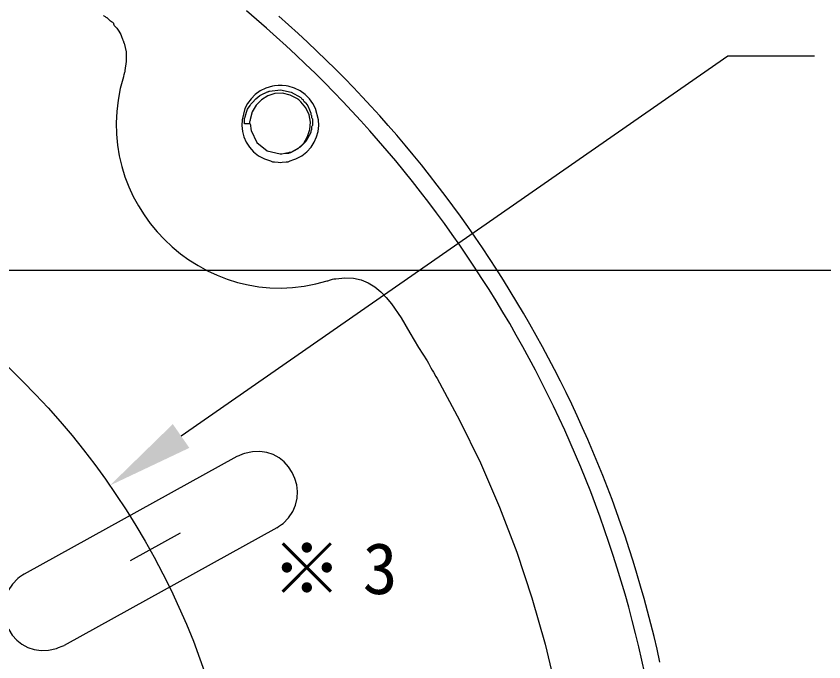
# Model space of a CAD drawing. Units: millimetres on the paper. Extents: x -139 to 141, y -98 to 91.
# Drawn here: x 105.61 to 128.89, y 34.21 to 52.8 of the extents above; entities that cross this region are included whole.
import ezdxf
from ezdxf.enums import TextEntityAlignment as Align

# ---------------------------------------------------------------- set-up
doc = ezdxf.new("R2010")
doc.units = ezdxf.units.MM
for name, color, linetype in [('0-1_外形線', 4, 'Continuous'), ('0-3_レイヤー_1_0', 4, 'Continuous'), ('0-8_寸法線', 4, 'Continuous')]:
    doc.layers.add(name, color=color, linetype=linetype)
doc.styles.add('ＭＳ ゴシック', font='')
doc.styles.get('ＭＳ ゴシック').set_extended_font_data('MS Gothic')

msp = doc.modelspace()

# ---------------------------------------------------------------- linework, layer by layer
at = {"layer": '0-1_外形線'}
for p, q in [((111.969, 40.126), (105.847, 36.736)), ((113.12, 38.072), (106.997, 34.682))]:
    msp.add_line(p, q, dxfattribs=at)
for points in [[(121.092, 41.577), (120.924, 41.923), (120.751, 42.266), (120.575, 42.607), (120.395, 42.946), (120.211, 43.282), (120.024, 43.617), (119.833, 43.949), (119.638, 44.278), (119.44, 44.606), (119.238, 44.931), (119.033, 45.253), (118.824, 45.573), (118.612, 45.891), (118.397, 46.206), (118.177, 46.519), (117.955, 46.829), (117.729, 47.137), (117.5, 47.442), (117.267, 47.744), (117.031, 48.044), (116.792, 48.341), (116.549, 48.635), (116.304, 48.927), (116.055, 49.215), (115.803, 49.501), (115.547, 49.785), (115.289, 50.065), (115.028, 50.343), (114.763, 50.617), (114.495, 50.889), (114.225, 51.158), (113.951, 51.423), (113.674, 51.686), (113.395, 51.946), (113.112, 52.202), (112.826, 52.456), (112.538, 52.706), (112.247, 52.954)], [(108.127, 52.823), (108.143, 52.813), (108.173, 52.793), (108.189, 52.782)], [(108.189, 52.782), (108.199, 52.777), (108.219, 52.767), (108.23, 52.762)], [(108.23, 52.762), (108.251, 52.74), (108.291, 52.701), (108.312, 52.679)], [(108.312, 52.679), (108.328, 52.669), (108.358, 52.649), (108.374, 52.638)], [(108.374, 52.638), (108.384, 52.628), (108.404, 52.608), (108.415, 52.597)], [(108.415, 52.597), (108.42, 52.581), (108.43, 52.552), (108.435, 52.536)], [(115.073, 51.013), (114.812, 51.277), (114.548, 51.538), (114.281, 51.797), (114.011, 52.053), (113.738, 52.306), (113.463, 52.557), (113.184, 52.804)], [(108.435, 52.536), (108.457, 52.514), (108.496, 52.475), (108.518, 52.454)], [(108.518, 52.454), (108.571, 52.368), (108.627, 52.276), (108.661, 52.186)], [(108.661, 52.186), (108.667, 52.17), (108.677, 52.141), (108.682, 52.125)], [(108.682, 52.125), (108.687, 52.114), (108.697, 52.094), (108.702, 52.084)], [(108.702, 52.084), (108.708, 52.068), (108.718, 52.038), (108.723, 52.022)], [(108.723, 52.022), (108.779, 51.773), (108.784, 51.493), (108.744, 51.241)], [(108.744, 51.241), (108.744, 51.231), (108.744, 51.211), (108.744, 51.2)], [(108.702, 51.056), (108.613, 50.721), (108.549, 50.388), (108.509, 50.058), (108.493, 49.731), (108.501, 49.409), (108.531, 49.092), (108.582, 48.78), (108.654, 48.475), (108.746, 48.178), (108.857, 47.889), (108.987, 47.608), (109.134, 47.338), (109.298, 47.078), (109.478, 46.829), (109.674, 46.593), (109.884, 46.369), (110.107, 46.159), (110.344, 45.964), (110.593, 45.784), (110.853, 45.619), (111.124, 45.472), (111.404, 45.342), (111.694, 45.23), (111.992, 45.138), (112.297, 45.065), (112.609, 45.013), (112.927, 44.983), (113.25, 44.975), (113.578, 44.99), (113.909, 45.028), (114.243, 45.092), (114.578, 45.18)], [(108.723, 51.139), (108.718, 51.117), (108.708, 51.078), (108.702, 51.056)], [(108.744, 51.2), (108.738, 51.184), (108.728, 51.155), (108.723, 51.139)], [(122.782, 38.883), (122.65, 39.232), (122.513, 39.579), (122.373, 39.925), (122.23, 40.269), (122.083, 40.611), (121.932, 40.951), (121.778, 41.29), (121.62, 41.627), (121.459, 41.962), (121.294, 42.295), (121.125, 42.626), (120.954, 42.955), (120.778, 43.282), (120.6, 43.607), (120.418, 43.931), (120.232, 44.252), (120.043, 44.571), (119.851, 44.888), (119.655, 45.203), (119.457, 45.515), (119.254, 45.826), (119.049, 46.134), (118.84, 46.44), (118.628, 46.744), (118.413, 47.046), (118.195, 47.345), (117.973, 47.642), (117.748, 47.936), (117.521, 48.229), (117.29, 48.518), (117.055, 48.806), (116.818, 49.09), (116.578, 49.373), (116.335, 49.653), (116.088, 49.93), (115.839, 50.205), (115.587, 50.477), (115.331, 50.746), (115.073, 51.013)], [(112.996, 50.789), (112.81, 50.733), (112.645, 50.652), (112.502, 50.549), (112.381, 50.427), (112.281, 50.29), (112.205, 50.14), (112.121, 49.818), (112.115, 49.651), (112.133, 49.486), (112.175, 49.325), (112.243, 49.171), (112.336, 49.027), (112.454, 48.898), (112.599, 48.785), (112.77, 48.694)], [(113.222, 50.81), (113.164, 50.805), (113.055, 50.795), (112.996, 50.789)], [(113.448, 50.789), (113.39, 50.795), (113.281, 50.805), (113.222, 50.81)], [(113.674, 48.694), (113.846, 48.785), (113.991, 48.898), (114.109, 49.027), (114.202, 49.171), (114.27, 49.325), (114.312, 49.486), (114.33, 49.651), (114.324, 49.818), (114.24, 50.14), (114.164, 50.29), (114.064, 50.427), (113.943, 50.549), (113.799, 50.652), (113.635, 50.733), (113.448, 50.789)], [(113.716, 50.419), (113.505, 50.532), (113.286, 50.581), (113.068, 50.571), (112.862, 50.507), (112.678, 50.395), (112.526, 50.24), (112.417, 50.048), (112.36, 49.824)], [(112.421, 50.317), (112.523, 50.425), (112.634, 50.522), (112.77, 50.584)], [(112.77, 50.584), (112.781, 50.589), (112.801, 50.599), (112.812, 50.604)], [(112.812, 50.604), (112.828, 50.61), (112.857, 50.62), (112.873, 50.625)], [(112.873, 50.625), (112.884, 50.63), (112.904, 50.64), (112.914, 50.645)], [(112.914, 50.645), (113.231, 50.684), (113.54, 50.612), (113.818, 50.461)], [(112.36, 50.235), (112.365, 50.245), (112.375, 50.265), (112.38, 50.276)], [(112.38, 50.276), (112.391, 50.286), (112.411, 50.306), (112.421, 50.317)], [(113.531, 48.879), (113.737, 48.994), (113.898, 49.15), (114.012, 49.335), (114.077, 49.54), (114.092, 49.753), (114.055, 49.964), (113.964, 50.162), (113.818, 50.337)], [(113.777, 50.378), (113.761, 50.389), (113.732, 50.409), (113.716, 50.419)], [(113.818, 50.337), (113.808, 50.348), (113.788, 50.368), (113.777, 50.378)], [(113.818, 50.461), (113.824, 50.45), (113.834, 50.43), (113.839, 50.419)], [(113.839, 50.419), (113.85, 50.414), (113.869, 50.404), (113.88, 50.399)], [(113.88, 50.399), (113.885, 50.388), (113.895, 50.368), (113.9, 50.358)], [(113.9, 50.358), (113.916, 50.342), (113.946, 50.312), (113.962, 50.296)], [(113.962, 50.296), (114.014, 50.216), (114.067, 50.102), (114.106, 50.009)], [(112.216, 49.906), (112.25, 50.037), (112.283, 50.12), (112.36, 50.235)], [(112.195, 49.865), (112.201, 49.875), (112.21, 49.895), (112.216, 49.906)], [(112.195, 49.7), (112.195, 49.743), (112.195, 49.822), (112.195, 49.865)], [(112.36, 49.824), (112.354, 49.808), (112.344, 49.778), (112.339, 49.762)], [(114.106, 50.009), (114.106, 49.998), (114.106, 49.978), (114.106, 49.967)], [(114.106, 49.967), (114.111, 49.957), (114.121, 49.937), (114.126, 49.926)], [(114.126, 49.926), (114.126, 49.916), (114.126, 49.896), (114.126, 49.885)], [(114.126, 49.885), (114.132, 49.875), (114.142, 49.855), (114.147, 49.844)], [(114.147, 49.844), (114.147, 49.796), (114.147, 49.707), (114.147, 49.659)], [(112.339, 49.7), (112.302, 49.7), (112.232, 49.7), (112.195, 49.7)], [(112.339, 49.762), (112.339, 49.746), (112.339, 49.716), (112.339, 49.7)], [(112.36, 49.7), (112.365, 49.652), (112.375, 49.563), (112.38, 49.515)], [(114.147, 49.659), (114.142, 49.649), (114.132, 49.629), (114.126, 49.618)], [(114.126, 49.618), (114.126, 49.597), (114.126, 49.557), (114.126, 49.536)], [(112.38, 49.515), (112.544, 49.167), (112.847, 48.921), (113.222, 48.837)], [(114.106, 49.454), (113.955, 49.193), (113.798, 49.029), (113.531, 48.879)], [(114.126, 49.536), (114.121, 49.525), (114.111, 49.506), (114.106, 49.495)], [(114.106, 49.495), (114.106, 49.484), (114.106, 49.464), (114.106, 49.454)], [(113.49, 48.879), (113.479, 48.873), (113.459, 48.863), (113.448, 48.858)], [(113.469, 48.858), (113.485, 48.863), (113.515, 48.873), (113.531, 48.879)], [(113.531, 48.879), (113.52, 48.879), (113.5, 48.879), (113.49, 48.879)], [(112.77, 48.694), (112.829, 48.672), (112.938, 48.633), (112.996, 48.611)], [(113.222, 48.837), (113.27, 48.843), (113.359, 48.853), (113.407, 48.858)], [(113.407, 48.858), (113.423, 48.858), (113.453, 48.858), (113.469, 48.858)], [(113.448, 48.858), (113.438, 48.858), (113.418, 48.858), (113.407, 48.858)], [(113.448, 48.611), (113.507, 48.633), (113.616, 48.672), (113.674, 48.694)], [(112.996, 48.611), (113.055, 48.606), (113.164, 48.596), (113.222, 48.591)], [(113.222, 48.591), (113.281, 48.596), (113.39, 48.606), (113.448, 48.611)], [(114.578, 45.18), (114.594, 45.186), (114.624, 45.196), (114.64, 45.201)], [(114.64, 45.201), (114.672, 45.212), (114.731, 45.231), (114.763, 45.242)], [(114.763, 45.242), (114.779, 45.242), (114.809, 45.242), (114.825, 45.242)], [(114.825, 45.242), (115.088, 45.271), (115.33, 45.258), (115.552, 45.206), (115.756, 45.121), (115.944, 45.005), (116.118, 44.863), (116.279, 44.699), (116.43, 44.517), (116.705, 44.113), (116.958, 43.685), (117.204, 43.263), (117.455, 42.879)], [(117.455, 42.879), (117.492, 42.81), (117.561, 42.681), (117.599, 42.612)], [(117.599, 42.612), (117.636, 42.548), (117.705, 42.43), (117.743, 42.366)], [(117.743, 42.366), (118.39, 41.173), (118.991, 39.938), (119.541, 38.668), (120.037, 37.371), (120.476, 36.053), (120.855, 34.722), (121.171, 33.386), (121.42, 32.052)], [(123.726, 33.879), (123.641, 34.263), (123.553, 34.645), (123.46, 35.026), (123.363, 35.405), (123.262, 35.783), (123.157, 36.159), (123.047, 36.533), (122.934, 36.905), (122.816, 37.276), (122.694, 37.645), (122.568, 38.012), (122.438, 38.378), (122.305, 38.741), (122.167, 39.102), (122.025, 39.462), (121.879, 39.82), (121.73, 40.175), (121.576, 40.529), (121.419, 40.881), (121.257, 41.23), (121.092, 41.577)], [(113.305, 38.195), (113.463, 38.361), (113.582, 38.539), (113.663, 38.727), (113.707, 38.921), (113.718, 39.115), (113.697, 39.307), (113.646, 39.492), (113.568, 39.666), (113.464, 39.826), (113.337, 39.967), (113.188, 40.087), (113.02, 40.179), (112.834, 40.242), (112.634, 40.27), (112.42, 40.26), (112.195, 40.208)], [(112.195, 40.208), (112.137, 40.187), (112.028, 40.147), (111.969, 40.126)], [(124.164, 34.204), (124.081, 34.573), (123.993, 34.94), (123.902, 35.306), (123.807, 35.67), (123.709, 36.033), (123.606, 36.394), (123.5, 36.754), (123.389, 37.113), (123.275, 37.47), (123.158, 37.826), (123.036, 38.18), (122.911, 38.532), (122.782, 38.883)], [(113.12, 38.072), (113.168, 38.104), (113.257, 38.163), (113.305, 38.195)], [(105.662, 36.613), (105.503, 36.447), (105.384, 36.268), (105.304, 36.08), (105.259, 35.887), (105.248, 35.693), (105.269, 35.501), (105.32, 35.316), (105.398, 35.142), (105.502, 34.982), (105.63, 34.84), (105.779, 34.721), (105.947, 34.628), (106.132, 34.566), (106.333, 34.538), (106.546, 34.547), (106.771, 34.599)], [(105.847, 36.736), (105.799, 36.704), (105.71, 36.645), (105.662, 36.613)], [(106.771, 34.599), (106.83, 34.621), (106.939, 34.66), (106.997, 34.682)]]:
    msp.add_lwpolyline(points, dxfattribs=at)
at = {"layer": '0-3_レイヤー_1_0'}
msp.add_line((108.908, 37.134), (110.345, 37.93), dxfattribs=at)
msp.add_circle((90.258, 26.741), 21.986, dxfattribs=at)
at = {"layer": '0-8_寸法線'}
for p, q in [((110.365, 40.715), (126.117, 51.662)), ((126.117, 51.662), (128.617, 51.662)), ((91.258, 45.486), (133.191, 45.486))]:
    msp.add_line(p, q, dxfattribs=at)
msp.add_solid([(108.312, 39.288), (110.603, 40.372), (110.127, 41.057)], dxfattribs=at)

# ---------------------------------------------------------------- texts
at = {"layer": '0-1_外形線', "style": 'ＭＳ ゴシック'}
for s, p in [('※', (112.98, 35.719)), ('3', (115.599, 35.719))]:
    msp.add_text(s, height=1.478, dxfattribs=at).set_placement(p, align=Align.BOTTOM_LEFT)

doc.saveas('drawing.dxf')
